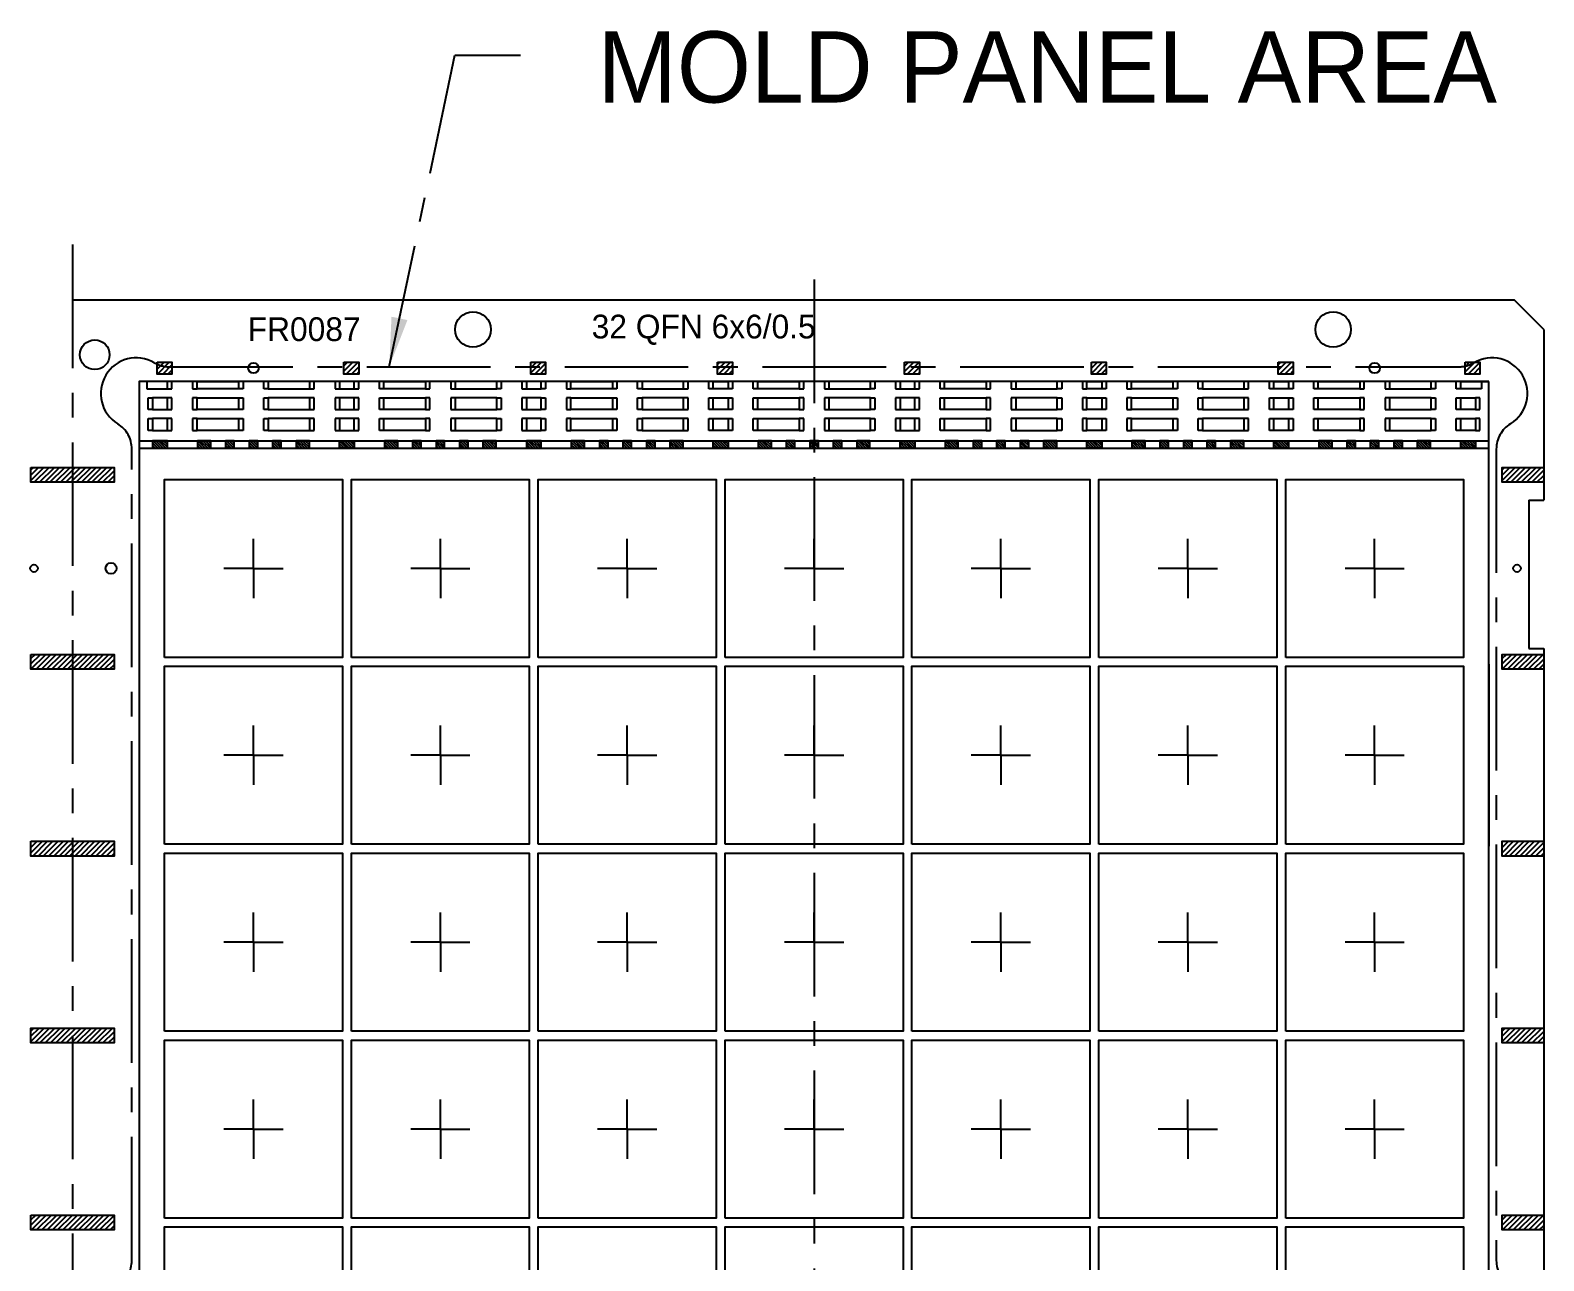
# Model space of a CAD drawing. Extents: x 300 to 380, y -89 to 40.
# Drawn here: x 303.7 to 380.2, y -21.9 to 40.4 of the extents above; entities that cross this region are included whole.
import ezdxf

# ---------------------------------------------------------------- set-up
doc = ezdxf.new("R2010")
doc.units = 0
doc.header["$LTSCALE"] = 5
doc.header["$MEASUREMENT"] = 0
doc.linetypes.add('CENTER', pattern=[2, 1.25, -0.25, 0.25, -0.25])
doc.layers.get('0').update_dxf_attribs({"linetype": 'CONTINUOUS'})
for name, color, linetype in [('CENTER', 1, 'CENTER'), ('Layer1', 4, 'CONTINUOUS'), ('SECTION', 6, 'CONTINUOUS')]:
    doc.layers.add(name, color=color, linetype=linetype)
doc.dimstyles.new('ISO-25', dxfattribs={"dimtxt": 2.5, "dimasz": 2.5, "dimexe": 1.25, "dimexo": 0.625, "dimtad": 1, "dimtxsty": 'STANDARD', "dimcen": 2.5, "dimadec": 0, "dimazin": 0, "dimtfac": 1, "dimtmove": 0, "dimatfit": 3, "dimfxl": 1, "dimarcsym": 0})
pattern_1 = [(135, (325.42159, 675.751135), (-0.066291261, -0.066291261), [])]

# ---------------------------------------------------------------- blocks, each defined once
blk = doc.blocks.new('*U0')
at = {"linetype": 'ByBlock'}
blk.add_lwpolyline([(-4.5, -4.5), (-4.5, 4.5), (4.5, 4.5), (4.5, -4.5)], close=True, dxfattribs=at)
blk = doc.blocks.new('*U1')
at = {"color": 0, "linetype": 'ByBlock', "lineweight": -2}
for p in [(0, 75.6), (9.45, 75.6), (18.9, 75.6), (28.35, 75.6), (37.8, 75.6), (47.25, 75.6), (56.7, 75.6), (0, 66.15), (9.45, 66.15), (18.9, 66.15), (28.35, 66.15), (37.8, 66.15), (47.25, 66.15), (56.7, 66.15), (0, 56.7), (9.45, 56.7), (18.9, 56.7), (28.35, 56.7), (37.8, 56.7), (47.25, 56.7), (56.7, 56.7), (0, 47.25), (9.45, 47.25), (18.9, 47.25), (28.35, 47.25), (37.8, 47.25), (47.25, 47.25), (56.7, 47.25), (0, 37.8), (9.45, 37.8), (18.9, 37.8), (28.35, 37.8), (37.8, 37.8), (47.25, 37.8), (56.7, 37.8), (0, 28.35), (9.45, 28.35), (18.9, 28.35), (28.35, 28.35), (37.8, 28.35), (47.25, 28.35), (56.7, 28.35), (0, 18.9), (9.45, 18.9), (18.9, 18.9), (28.35, 18.9), (37.8, 18.9), (47.25, 18.9), (56.7, 18.9), (0, 9.45), (9.45, 9.45), (18.9, 9.45), (28.35, 9.45), (37.8, 9.45), (47.25, 9.45), (56.7, 9.45), (0, 0), (9.45, 0), (18.9, 0), (28.35, 0), (37.8, 0), (47.25, 0), (56.7, 0)]:
    blk.add_blockref('*U0', p, dxfattribs=at)

msp = doc.modelspace()

# ---------------------------------------------------------------- hatches: boundary and pattern name
at = {"layer": 'Layer1'}
h = msp.add_hatch(dxfattribs=at)
h.set_pattern_fill('ANSI31', color=256, scale=1.5, angle=180, style=0)
h.set_pattern_definition([(225, (791.21517, 275.76564), (0.13258252, -0.13258252), [])])
h.paths.add_polyline_path([(310.854, 23.58), (310.104, 23.58), (310.104, 22.98), (310.854, 22.98)])
h.paths.add_polyline_path([(320.304, 23.58), (319.554, 23.58), (319.554, 22.98), (320.304, 22.98)])
h.paths.add_polyline_path([(329.754, 23.58), (329.004, 23.58), (329.004, 22.98), (329.754, 22.98)])
h.paths.add_polyline_path([(339.204, 23.58), (338.454, 23.58), (338.454, 22.98), (339.204, 22.98)])
h.paths.add_polyline_path([(348.654, 23.58), (347.904, 23.58), (347.904, 22.98), (348.654, 22.98)])
h.paths.add_polyline_path([(358.104, 23.58), (357.354, 23.58), (357.354, 22.98), (358.104, 22.98)])
h.paths.add_polyline_path([(367.554, 23.58), (366.804, 23.58), (366.804, 22.98), (367.554, 22.98)])
h.paths.add_polyline_path([(377.004, 23.58), (376.254, 23.58), (376.254, 22.98), (377.004, 22.98)])
h = msp.add_hatch(dxfattribs=at)
h.set_pattern_fill('ANSI31', color=256, scale=1.5, angle=180, style=0)
h.set_pattern_definition([(225, (716.21517, 275.76564), (0.13258252, -0.13258252), [])])
h.paths.add_polyline_path([(307.929, -67.545), (307.929, -66.795), (303.727, -66.795), (303.727, -67.545)])
h.paths.add_polyline_path([(307.929, -58.095), (307.929, -57.345), (303.727, -57.345), (303.727, -58.095)])
h.paths.add_polyline_path([(303.727, -47.895), (303.727, -48.645), (307.929, -48.645), (307.929, -47.895)])
h.paths.add_polyline_path([(307.929, -39.195), (307.929, -38.445), (303.727, -38.445), (303.727, -39.195)])
h.paths.add_polyline_path([(307.929, -29.745), (307.929, -28.995), (303.727, -28.995), (303.727, -29.745)])
h.paths.add_polyline_path([(307.929, -20.295), (307.929, -19.545), (303.727, -19.545), (303.727, -20.295)])
h.paths.add_polyline_path([(307.929, -10.845), (307.929, -10.095), (303.727, -10.095), (303.727, -10.845)])
h.paths.add_polyline_path([(307.929, -1.395), (307.929, -0.645), (303.727, -0.645), (303.727, -1.395)])
h.paths.add_polyline_path([(307.929, 8.055), (307.929, 8.805), (303.727, 8.805), (303.727, 8.055)])
h.paths.add_polyline_path([(303.727, 18.255), (303.727, 17.505), (307.929, 17.505), (307.929, 18.255)])
h = msp.add_hatch(dxfattribs=at)
h.set_pattern_fill('ANSI31', color=256, scale=1.5, angle=180, style=0)
h.set_pattern_definition([(225, (790.61517, 275.76564), (0.13258252, -0.13258252), [])])
h.paths.add_polyline_path([(380.229, 17.505), (380.229, 18.255), (378.127, 18.255), (378.127, 17.505)])
h.paths.add_polyline_path([(380.229, 8.055), (380.229, 8.805), (378.127, 8.805), (378.127, 8.055)])
h.paths.add_polyline_path([(380.229, -1.395), (380.229, -0.645), (378.127, -0.645), (378.127, -1.395)])
h.paths.add_polyline_path([(380.229, -10.845), (380.229, -10.095), (378.127, -10.095), (378.127, -10.845)])
h.paths.add_polyline_path([(380.229, -20.295), (380.229, -19.545), (378.127, -19.545), (378.127, -20.295)])
h.paths.add_polyline_path([(380.229, -29.745), (380.229, -28.995), (378.127, -28.995), (378.127, -29.745)])
h.paths.add_polyline_path([(380.229, -39.195), (380.229, -38.445), (378.127, -38.445), (378.127, -39.195)])
h.paths.add_polyline_path([(380.229, -48.645), (380.229, -47.895), (378.127, -47.895), (378.127, -48.645)])
h.paths.add_polyline_path([(380.229, -58.095), (380.229, -57.345), (378.127, -57.345), (378.127, -58.095)])
h.paths.add_polyline_path([(380.229, -67.545), (380.229, -66.795), (378.127, -66.795), (378.127, -67.545)])
at = {"layer": 'SECTION'}
h = msp.add_hatch(dxfattribs=at)
h.set_pattern_fill('ANSI31', color=256, scale=0.75, angle=90, style=0)
h.set_pattern_definition(pattern_1)
h.paths.add_polyline_path([(309.879, 19.605), (309.879, 19.23), (310.629, 19.23), (310.629, 19.605)])
h.paths.add_polyline_path([(312.153, 19.605), (312.153, 19.23), (312.822, 19.23), (312.822, 19.605)])
h.paths.add_polyline_path([(313.572, 19.605), (313.572, 19.23), (314.01, 19.23), (314.01, 19.605)])
h.paths.add_polyline_path([(314.76, 19.23), (315.198, 19.23), (315.198, 19.605), (314.76, 19.605)])
h.paths.add_polyline_path([(315.948, 19.605), (315.948, 19.23), (316.386, 19.23), (316.386, 19.605)])
h.paths.add_polyline_path([(317.805, 19.23), (317.805, 19.605), (317.136, 19.605), (317.136, 19.23)])
h.paths.add_polyline_path([(319.329, 19.605), (319.329, 19.23), (320.079, 19.23), (320.079, 19.605)])
h.paths.add_polyline_path([(321.603, 19.605), (321.603, 19.23), (322.272, 19.23), (322.272, 19.605)])
h.paths.add_polyline_path([(323.46, 19.23), (323.46, 19.605), (323.022, 19.605), (323.022, 19.23)])
h.paths.add_polyline_path([(324.648, 19.23), (324.648, 19.605), (324.21, 19.605), (324.21, 19.23)])
h.paths.add_polyline_path([(325.836, 19.23), (325.836, 19.605), (325.398, 19.605), (325.398, 19.23)])
h.paths.add_polyline_path([(327.255, 19.23), (327.255, 19.605), (326.586, 19.605), (326.586, 19.23)])
h.paths.add_polyline_path([(328.779, 19.605), (328.779, 19.23), (329.529, 19.23), (329.529, 19.605)])
h = msp.add_hatch(dxfattribs=at)
h.set_pattern_fill('ANSI31', color=256, scale=0.75, angle=90, style=0)
h.set_pattern_definition(pattern_1)
h.paths.add_polyline_path([(331.722, 19.23), (331.053, 19.23), (331.053, 19.605), (331.722, 19.605)])
h.paths.add_polyline_path([(332.91, 19.23), (332.472, 19.23), (332.472, 19.605), (332.91, 19.605)])
h.paths.add_polyline_path([(334.098, 19.23), (333.66, 19.23), (333.66, 19.605), (334.098, 19.605)])
h.paths.add_polyline_path([(335.286, 19.23), (334.848, 19.23), (334.848, 19.605), (335.286, 19.605)])
h.paths.add_polyline_path([(336.705, 19.23), (336.036, 19.23), (336.036, 19.605), (336.705, 19.605)])
h.paths.add_polyline_path([(341.172, 19.23), (340.503, 19.23), (340.503, 19.605), (341.172, 19.605)])
h.paths.add_polyline_path([(342.36, 19.23), (341.922, 19.23), (341.922, 19.605), (342.36, 19.605)])
h.paths.add_polyline_path([(343.329, 19.23), (343.11, 19.23), (343.11, 19.605), (343.329, 19.605)])
h.paths.add_polyline_path([(343.548, 19.23), (343.329, 19.23), (343.329, 19.605), (343.548, 19.605)])
h.paths.add_polyline_path([(344.736, 19.23), (344.298, 19.23), (344.298, 19.605), (344.736, 19.605)])
h.paths.add_polyline_path([(346.155, 19.23), (345.486, 19.23), (345.486, 19.605), (346.155, 19.605)])
h.paths.add_polyline_path([(350.622, 19.23), (349.953, 19.23), (349.953, 19.605), (350.622, 19.605)])
h.paths.add_polyline_path([(351.81, 19.23), (351.372, 19.23), (351.372, 19.605), (351.81, 19.605)])
h.paths.add_polyline_path([(352.998, 19.23), (352.56, 19.23), (352.56, 19.605), (352.998, 19.605)])
h.paths.add_polyline_path([(354.186, 19.23), (353.748, 19.23), (353.748, 19.605), (354.186, 19.605)])
h.paths.add_polyline_path([(355.605, 19.23), (354.936, 19.23), (354.936, 19.605), (355.605, 19.605)])
h = msp.add_hatch(dxfattribs=at)
h.set_pattern_fill('ANSI31', color=256, scale=0.75, angle=90, style=0)
h.set_pattern_definition(pattern_1)
h.paths.add_polyline_path([(338.229, 19.605), (338.229, 19.23), (338.979, 19.23), (338.979, 19.605)])
h.paths.add_polyline_path([(347.679, 19.605), (347.679, 19.23), (348.429, 19.23), (348.429, 19.605)])
h = msp.add_hatch(dxfattribs=at)
h.set_pattern_fill('ANSI31', color=256, scale=0.75, angle=90, style=0)
h.set_pattern_definition(pattern_1)
h.paths.add_polyline_path([(357.879, 19.23), (357.129, 19.23), (357.129, 19.605), (357.879, 19.605)])
h.paths.add_polyline_path([(360.072, 19.23), (359.403, 19.23), (359.403, 19.605), (360.072, 19.605)])
h.paths.add_polyline_path([(361.26, 19.23), (360.822, 19.23), (360.822, 19.605), (361.26, 19.605)])
h.paths.add_polyline_path([(362.448, 19.23), (362.01, 19.23), (362.01, 19.605), (362.448, 19.605)])
h.paths.add_polyline_path([(363.636, 19.23), (363.198, 19.23), (363.198, 19.605), (363.636, 19.605)])
h.paths.add_polyline_path([(365.055, 19.23), (364.386, 19.23), (364.386, 19.605), (365.055, 19.605)])
h.paths.add_polyline_path([(367.329, 19.23), (366.579, 19.23), (366.579, 19.605), (367.329, 19.605)])
h.paths.add_polyline_path([(369.522, 19.23), (368.853, 19.23), (368.853, 19.605), (369.522, 19.605)])
h.paths.add_polyline_path([(370.71, 19.23), (370.272, 19.23), (370.272, 19.605), (370.71, 19.605)])
h.paths.add_polyline_path([(371.898, 19.23), (371.46, 19.23), (371.46, 19.605), (371.898, 19.605)])
h.paths.add_polyline_path([(373.086, 19.23), (372.648, 19.23), (372.648, 19.605), (373.086, 19.605)])
h.paths.add_polyline_path([(374.505, 19.23), (373.836, 19.23), (373.836, 19.605), (374.505, 19.605)])
h = msp.add_hatch(dxfattribs=at)
h.set_pattern_fill('ANSI31', color=256, scale=0.75, angle=90, style=0)
h.set_pattern_definition(pattern_1)
h.paths.add_polyline_path([(376.029, 19.605), (376.029, 19.23), (376.779, 19.23), (376.779, 19.605)])

# ---------------------------------------------------------------- linework, layer by layer
for p, q in [((305.829, 26.73), (378.731, 26.73)), ((380.229, 25.232), (378.731, 26.73)), ((380.229, 25.232), (380.229, 16.605)), ((377.079, 22.605), (377.454, 22.605)), ((309.204, 19.605), (377.454, 19.605)), ((309.204, 19.23), (377.454, 19.23)), ((379.479, 16.605), (380.229, 16.605)), ((379.479, 16.605), (379.479, 9.105)), ((379.479, 9.105), (380.229, 9.105)), ((380.229, 9.105), (380.229, -58.395)), ((377.454, 8.31), (377.454, -0.9))]:
    msp.add_line(p, q)
for points in [[(377.454, 22.605), (309.204, 22.605), (309.204, -71.895), (377.454, -71.895)], [(309.579, 22.23), (310.629, 22.23), (310.629, 22.605), (309.579, 22.605)], [(314.229, 22.23), (312.129, 22.23), (312.129, 22.605), (314.229, 22.605)], [(315.729, 22.605), (315.729, 22.23), (317.829, 22.23), (317.829, 22.605)], [(320.079, 22.23), (320.079, 22.605), (319.329, 22.605), (319.329, 22.23)], [(323.679, 22.605), (323.679, 22.23), (321.579, 22.23), (321.579, 22.605)], [(325.179, 22.23), (327.279, 22.23), (327.279, 22.605), (325.179, 22.605)], [(329.529, 22.23), (329.529, 22.605), (328.779, 22.605), (328.779, 22.23)], [(333.129, 22.23), (331.029, 22.23), (331.029, 22.605), (333.129, 22.605)], [(334.629, 22.605), (334.629, 22.23), (336.729, 22.23), (336.729, 22.605)], [(338.229, 22.23), (338.229, 22.605), (338.979, 22.605), (338.979, 22.23)], [(342.579, 22.605), (342.579, 22.23), (340.479, 22.23), (340.479, 22.605)], [(344.079, 22.23), (346.179, 22.23), (346.179, 22.605), (344.079, 22.605)], [(348.429, 22.23), (348.429, 22.605), (347.679, 22.605), (347.679, 22.23)], [(352.029, 22.605), (352.029, 22.23), (349.929, 22.23), (349.929, 22.605)], [(353.529, 22.23), (355.629, 22.23), (355.629, 22.605), (353.529, 22.605)], [(357.129, 22.23), (357.129, 22.605), (357.879, 22.605), (357.879, 22.23)], [(361.479, 22.23), (359.379, 22.23), (359.379, 22.605), (361.479, 22.605)], [(362.979, 22.605), (362.979, 22.23), (365.079, 22.23), (365.079, 22.605)], [(366.579, 22.23), (366.579, 22.605), (367.329, 22.605), (367.329, 22.23)], [(370.929, 22.605), (370.929, 22.23), (368.829, 22.23), (368.829, 22.605)], [(372.429, 22.23), (374.529, 22.23), (374.529, 22.605), (372.429, 22.605)], [(377.079, 22.23), (376.029, 22.23), (376.029, 22.605), (377.079, 22.605)], [(310.629, 21.18), (310.629, 21.78), (309.879, 21.78), (309.879, 21.18)], [(314.229, 21.18), (312.129, 21.18), (312.129, 21.78), (314.229, 21.78)], [(315.729, 21.78), (315.729, 21.18), (317.829, 21.18), (317.829, 21.78)], [(320.079, 21.18), (320.079, 21.78), (319.329, 21.78), (319.329, 21.18)], [(323.679, 21.78), (323.679, 21.18), (321.579, 21.18), (321.579, 21.78)], [(325.179, 21.18), (327.279, 21.18), (327.279, 21.78), (325.179, 21.78)], [(329.529, 21.18), (329.529, 21.78), (328.779, 21.78), (328.779, 21.18)], [(333.129, 21.18), (331.029, 21.18), (331.029, 21.78), (333.129, 21.78)], [(334.629, 21.78), (334.629, 21.18), (336.729, 21.18), (336.729, 21.78)], [(338.229, 21.18), (338.229, 21.78), (338.979, 21.78), (338.979, 21.18)], [(342.579, 21.78), (342.579, 21.18), (340.479, 21.18), (340.479, 21.78)], [(344.079, 21.18), (346.179, 21.18), (346.179, 21.78), (344.079, 21.78)], [(348.429, 21.18), (348.429, 21.78), (347.679, 21.78), (347.679, 21.18)], [(352.029, 21.78), (352.029, 21.18), (349.929, 21.18), (349.929, 21.78)], [(353.529, 21.18), (355.629, 21.18), (355.629, 21.78), (353.529, 21.78)], [(357.129, 21.18), (357.129, 21.78), (357.879, 21.78), (357.879, 21.18)], [(361.479, 21.18), (359.379, 21.18), (359.379, 21.78), (361.479, 21.78)], [(362.979, 21.78), (362.979, 21.18), (365.079, 21.18), (365.079, 21.78)], [(366.579, 21.18), (366.579, 21.78), (367.329, 21.78), (367.329, 21.18)], [(370.929, 21.78), (370.929, 21.18), (368.829, 21.18), (368.829, 21.78)], [(372.429, 21.18), (374.529, 21.18), (374.529, 21.78), (372.429, 21.78)], [(376.029, 21.18), (376.029, 21.78), (376.779, 21.78), (376.779, 21.18)], [(310.629, 20.13), (310.629, 20.73), (309.879, 20.73), (309.879, 20.13)], [(314.229, 20.13), (312.129, 20.13), (312.129, 20.73), (314.229, 20.73)], [(315.729, 20.73), (315.729, 20.13), (317.829, 20.13), (317.829, 20.73)], [(320.079, 20.13), (320.079, 20.73), (319.329, 20.73), (319.329, 20.13)], [(323.679, 20.73), (323.679, 20.13), (321.579, 20.13), (321.579, 20.73)], [(325.179, 20.13), (327.279, 20.13), (327.279, 20.73), (325.179, 20.73)], [(329.529, 20.13), (329.529, 20.73), (328.779, 20.73), (328.779, 20.13)], [(333.129, 20.13), (331.029, 20.13), (331.029, 20.73), (333.129, 20.73)], [(334.629, 20.73), (334.629, 20.13), (336.729, 20.13), (336.729, 20.73)], [(338.229, 20.13), (338.229, 20.73), (338.979, 20.73), (338.979, 20.13)], [(342.579, 20.73), (342.579, 20.13), (340.479, 20.13), (340.479, 20.73)], [(344.079, 20.13), (346.179, 20.13), (346.179, 20.73), (344.079, 20.73)], [(348.429, 20.13), (348.429, 20.73), (347.679, 20.73), (347.679, 20.13)], [(352.029, 20.73), (352.029, 20.13), (349.929, 20.13), (349.929, 20.73)], [(353.529, 20.13), (355.629, 20.13), (355.629, 20.73), (353.529, 20.73)], [(357.129, 20.13), (357.129, 20.73), (357.879, 20.73), (357.879, 20.13)], [(361.479, 20.13), (359.379, 20.13), (359.379, 20.73), (361.479, 20.73)], [(362.979, 20.73), (362.979, 20.13), (365.079, 20.13), (365.079, 20.73)], [(366.579, 20.13), (366.579, 20.73), (367.329, 20.73), (367.329, 20.13)], [(370.929, 20.73), (370.929, 20.13), (368.829, 20.13), (368.829, 20.73)], [(372.429, 20.13), (374.529, 20.13), (374.529, 20.73), (372.429, 20.73)], [(376.029, 20.13), (376.029, 20.73), (376.779, 20.73), (376.779, 20.13)]]:
    msp.add_lwpolyline(points, close=True)
for centre, radius in [((326.079, 25.23), 0.9), ((369.579, 25.23), 0.9), ((306.954, 23.955), 0.75), ((314.979, 23.28), 0.263), ((371.679, 23.28), 0.263), ((303.879, 13.155), 0.188), ((307.779, 13.155), 0.277), ((378.879, 13.155), 0.188)]:
    msp.add_circle(centre, radius)
at = {"layer": 'CENTER'}
for p, q in [((305.829, 29.524), (305.829, -81.871)), ((343.329, 27.76), (343.329, -83.008)), ((314.979, 13.155), (314.979, 14.655)), ((324.429, 13.155), (324.429, 14.655)), ((333.879, 13.155), (333.879, 14.655)), ((343.329, 13.155), (343.329, 14.655)), ((352.779, 13.155), (352.779, 14.655)), ((362.229, 13.155), (362.229, 14.655)), ((371.679, 13.155), (371.679, 14.655)), ((314.979, 13.155), (313.479, 13.155)), ((314.979, 13.155), (314.979, 11.655)), ((314.979, 13.155), (316.479, 13.155)), ((324.429, 13.155), (322.929, 13.155)), ((324.429, 13.155), (324.429, 11.655)), ((324.429, 13.155), (325.929, 13.155)), ((333.879, 13.155), (332.379, 13.155)), ((333.879, 13.155), (333.879, 11.655)), ((333.879, 13.155), (335.379, 13.155)), ((343.329, 13.155), (341.829, 13.155)), ((343.329, 13.155), (344.829, 13.155)), ((343.329, 13.155), (343.329, 11.655)), ((352.779, 13.155), (351.279, 13.155)), ((352.779, 13.155), (352.779, 11.655)), ((352.779, 13.155), (354.279, 13.155)), ((362.229, 13.155), (360.729, 13.155)), ((362.229, 13.155), (363.729, 13.155)), ((362.229, 13.155), (362.229, 11.655)), ((371.679, 13.155), (370.179, 13.155)), ((371.679, 13.155), (371.679, 11.655)), ((371.679, 13.155), (373.179, 13.155)), ((314.979, 3.705), (314.979, 5.205)), ((324.429, 3.705), (324.429, 5.205)), ((333.879, 3.705), (333.879, 5.205)), ((343.329, 3.705), (343.329, 5.205)), ((352.779, 3.705), (352.779, 5.205)), ((362.229, 3.705), (362.229, 5.205)), ((371.679, 3.705), (371.679, 5.205)), ((314.979, 3.705), (313.479, 3.705)), ((314.979, 3.705), (316.479, 3.705)), ((314.979, 3.705), (314.979, 2.205)), ((324.429, 3.705), (322.929, 3.705)), ((324.429, 3.705), (324.429, 2.205)), ((324.429, 3.705), (325.929, 3.705)), ((333.879, 3.705), (332.379, 3.705)), ((333.879, 3.705), (335.379, 3.705)), ((333.879, 3.705), (333.879, 2.205)), ((343.329, 3.705), (341.829, 3.705)), ((343.329, 3.705), (343.329, 2.205)), ((343.329, 3.705), (344.829, 3.705)), ((352.779, 3.705), (351.279, 3.705)), ((352.779, 3.705), (354.279, 3.705)), ((352.779, 3.705), (352.779, 2.205)), ((362.229, 3.705), (360.729, 3.705)), ((362.229, 3.705), (362.229, 2.205)), ((362.229, 3.705), (363.729, 3.705)), ((371.679, 3.705), (370.179, 3.705)), ((371.679, 3.705), (371.679, 2.205)), ((371.679, 3.705), (373.179, 3.705)), ((314.979, -5.745), (314.979, -4.245)), ((324.429, -5.745), (324.429, -4.245)), ((333.879, -5.745), (333.879, -4.245)), ((343.329, -5.745), (343.329, -4.245)), ((352.779, -5.745), (352.779, -4.245)), ((362.229, -5.745), (362.229, -4.245)), ((371.679, -5.745), (371.679, -4.245)), ((314.979, -5.745), (313.479, -5.745)), ((314.979, -5.745), (316.479, -5.745)), ((314.979, -5.745), (314.979, -7.245)), ((324.429, -5.745), (322.929, -5.745)), ((324.429, -5.745), (325.929, -5.745)), ((324.429, -5.745), (324.429, -7.245)), ((333.879, -5.745), (332.379, -5.745)), ((333.879, -5.745), (335.379, -5.745)), ((333.879, -5.745), (333.879, -7.245)), ((343.329, -5.745), (341.829, -5.745)), ((343.329, -5.745), (344.829, -5.745)), ((343.329, -5.745), (343.329, -7.245)), ((352.779, -5.745), (351.279, -5.745)), ((352.779, -5.745), (354.279, -5.745)), ((352.779, -5.745), (352.779, -7.245)), ((362.229, -5.745), (360.729, -5.745)), ((362.229, -5.745), (363.729, -5.745)), ((362.229, -5.745), (362.229, -7.245)), ((371.679, -5.745), (370.179, -5.745)), ((371.679, -5.745), (373.179, -5.745)), ((371.679, -5.745), (371.679, -7.245)), ((314.979, -15.195), (314.979, -13.695)), ((324.429, -15.195), (324.429, -13.695)), ((333.879, -15.195), (333.879, -13.695)), ((343.329, -15.195), (343.329, -13.695)), ((352.779, -15.195), (352.779, -13.695)), ((362.229, -15.195), (362.229, -13.695)), ((371.679, -15.195), (371.679, -13.695)), ((314.979, -15.195), (313.479, -15.195)), ((314.979, -15.195), (314.979, -16.695)), ((314.979, -15.195), (316.479, -15.195)), ((324.429, -15.195), (322.929, -15.195)), ((324.429, -15.195), (324.429, -16.695)), ((324.429, -15.195), (325.929, -15.195)), ((333.879, -15.195), (332.379, -15.195)), ((333.879, -15.195), (333.879, -16.695)), ((333.879, -15.195), (335.379, -15.195)), ((343.329, -15.195), (341.829, -15.195)), ((343.329, -15.195), (343.329, -16.695)), ((343.329, -15.195), (344.829, -15.195)), ((352.779, -15.195), (351.279, -15.195)), ((352.779, -15.195), (352.779, -16.695)), ((352.779, -15.195), (354.279, -15.195)), ((362.229, -15.195), (360.729, -15.195)), ((362.229, -15.195), (362.229, -16.695)), ((362.229, -15.195), (363.729, -15.195)), ((371.679, -15.195), (370.179, -15.195)), ((371.679, -15.195), (371.679, -16.695)), ((371.679, -15.195), (373.179, -15.195))]:
    msp.add_line(p, q, dxfattribs=at)
at = {"layer": 'CENTER', "color": 1, "linetype": 'CENTER'}
msp.add_lwpolyline([(308.113, -23.119, 0.260875), (308.829, -21.84), (308.829, 19.184, 0.260875), (308.113, 20.462, -0.989214), (309.961, 23.551, 0.132863), (310.718, 23.347), (375.94, 23.347, 0.132863), (376.697, 23.551, -0.989214), (378.545, 20.462, 0.260875), (377.829, 19.184), (377.829, -21.84, 0.260875), (378.545, -23.119, -0.559851), (378.545, -26.188, 0.260875), (377.829, -27.466), (377.829, -68.49, 0.260875), (378.545, -69.769, -0.989214), (376.697, -72.858, 0.132863), (375.94, -72.653), (310.718, -72.653, 0.132863), (309.961, -72.858, -0.989214), (308.113, -69.769, 0.260875), (308.829, -68.49), (308.829, -27.466, 0.260875), (308.113, -26.188, -0.559851)], format="xyb", close=True, dxfattribs=at)
at = {"layer": 'Layer1'}
for p, q in [((310.629, 22.23), (310.854, 22.23)), ((310.854, 22.23), (310.854, 22.605)), ((311.904, 22.605), (311.904, 22.23)), ((311.904, 22.23), (312.129, 22.23)), ((314.454, 22.23), (314.229, 22.23)), ((314.454, 22.605), (314.454, 22.23)), ((315.504, 22.23), (315.504, 22.605)), ((315.729, 22.23), (315.504, 22.23)), ((317.829, 22.23), (318.054, 22.23)), ((318.054, 22.23), (318.054, 22.605)), ((319.104, 22.605), (319.104, 22.23)), ((319.104, 22.23), (319.329, 22.23)), ((320.079, 22.23), (320.304, 22.23)), ((320.304, 22.23), (320.304, 22.605)), ((321.354, 22.23), (321.354, 22.605)), ((321.579, 22.23), (321.354, 22.23)), ((323.679, 22.23), (323.904, 22.23)), ((323.904, 22.23), (323.904, 22.605)), ((324.954, 22.605), (324.954, 22.23)), ((324.954, 22.23), (325.179, 22.23)), ((327.504, 22.23), (327.279, 22.23)), ((327.504, 22.605), (327.504, 22.23)), ((328.554, 22.605), (328.554, 22.23)), ((328.554, 22.23), (328.779, 22.23)), ((329.754, 22.23), (329.529, 22.23)), ((329.754, 22.605), (329.754, 22.23)), ((330.804, 22.605), (330.804, 22.23)), ((330.804, 22.23), (331.029, 22.23)), ((333.354, 22.23), (333.129, 22.23)), ((333.354, 22.605), (333.354, 22.23)), ((334.404, 22.23), (334.404, 22.605)), ((334.629, 22.23), (334.404, 22.23)), ((336.729, 22.23), (336.954, 22.23)), ((336.954, 22.23), (336.954, 22.605)), ((338.004, 22.23), (338.004, 22.605)), ((338.229, 22.23), (338.004, 22.23)), ((339.204, 22.23), (338.979, 22.23)), ((339.204, 22.605), (339.204, 22.23)), ((340.254, 22.23), (340.254, 22.605)), ((340.479, 22.23), (340.254, 22.23)), ((342.579, 22.23), (342.804, 22.23)), ((342.804, 22.23), (342.804, 22.605)), ((343.854, 22.605), (343.854, 22.23)), ((343.854, 22.23), (344.079, 22.23)), ((346.404, 22.23), (346.179, 22.23)), ((346.404, 22.605), (346.404, 22.23)), ((347.454, 22.605), (347.454, 22.23)), ((347.454, 22.23), (347.679, 22.23)), ((348.429, 22.23), (348.654, 22.23)), ((348.654, 22.23), (348.654, 22.605)), ((349.704, 22.23), (349.704, 22.605)), ((349.929, 22.23), (349.704, 22.23)), ((352.029, 22.23), (352.254, 22.23)), ((352.254, 22.23), (352.254, 22.605)), ((353.304, 22.605), (353.304, 22.23)), ((353.304, 22.23), (353.529, 22.23)), ((355.854, 22.23), (355.629, 22.23)), ((355.854, 22.605), (355.854, 22.23)), ((356.904, 22.605), (356.904, 22.23)), ((356.904, 22.23), (357.129, 22.23)), ((358.104, 22.23), (357.879, 22.23)), ((358.104, 22.605), (358.104, 22.23)), ((359.154, 22.605), (359.154, 22.23)), ((359.154, 22.23), (359.379, 22.23)), ((361.704, 22.23), (361.479, 22.23)), ((361.704, 22.605), (361.704, 22.23)), ((362.754, 22.23), (362.754, 22.605)), ((362.979, 22.23), (362.754, 22.23)), ((365.079, 22.23), (365.304, 22.23)), ((365.304, 22.23), (365.304, 22.605)), ((366.354, 22.23), (366.354, 22.605)), ((366.579, 22.23), (366.354, 22.23)), ((367.554, 22.23), (367.329, 22.23)), ((367.554, 22.605), (367.554, 22.23)), ((368.604, 22.23), (368.604, 22.605)), ((368.829, 22.23), (368.604, 22.23)), ((370.929, 22.23), (371.154, 22.23)), ((371.154, 22.23), (371.154, 22.605)), ((372.204, 22.605), (372.204, 22.23)), ((372.204, 22.23), (372.429, 22.23)), ((374.754, 22.23), (374.529, 22.23)), ((374.754, 22.605), (374.754, 22.23)), ((375.804, 22.23), (375.804, 22.605)), ((376.029, 22.23), (375.804, 22.23)), ((309.654, 21.18), (309.654, 21.78)), ((309.654, 21.78), (309.879, 21.78)), ((310.854, 21.78), (310.629, 21.78)), ((310.854, 21.18), (310.854, 21.78)), ((312.129, 21.78), (311.904, 21.78)), ((311.904, 21.78), (311.904, 21.18)), ((314.229, 21.78), (314.454, 21.78)), ((314.454, 21.78), (314.454, 21.18)), ((315.504, 21.18), (315.504, 21.78)), ((315.504, 21.78), (315.729, 21.78)), ((318.054, 21.78), (317.829, 21.78)), ((318.054, 21.18), (318.054, 21.78)), ((319.329, 21.78), (319.104, 21.78)), ((319.104, 21.78), (319.104, 21.18)), ((320.304, 21.78), (320.079, 21.78)), ((320.304, 21.18), (320.304, 21.78)), ((321.354, 21.18), (321.354, 21.78)), ((321.354, 21.78), (321.579, 21.78)), ((323.904, 21.78), (323.679, 21.78)), ((323.904, 21.18), (323.904, 21.78)), ((325.179, 21.78), (324.954, 21.78)), ((324.954, 21.78), (324.954, 21.18)), ((327.279, 21.78), (327.504, 21.78)), ((327.504, 21.78), (327.504, 21.18)), ((328.779, 21.78), (328.554, 21.78)), ((328.554, 21.78), (328.554, 21.18)), ((329.529, 21.78), (329.754, 21.78)), ((329.754, 21.78), (329.754, 21.18)), ((331.029, 21.78), (330.804, 21.78)), ((330.804, 21.78), (330.804, 21.18)), ((333.129, 21.78), (333.354, 21.78)), ((333.354, 21.78), (333.354, 21.18)), ((334.404, 21.18), (334.404, 21.78)), ((334.404, 21.78), (334.629, 21.78)), ((336.954, 21.78), (336.729, 21.78)), ((336.954, 21.18), (336.954, 21.78)), ((338.004, 21.18), (338.004, 21.78)), ((338.004, 21.78), (338.229, 21.78)), ((338.979, 21.78), (339.204, 21.78)), ((339.204, 21.78), (339.204, 21.18)), ((340.254, 21.18), (340.254, 21.78)), ((340.254, 21.78), (340.479, 21.78)), ((342.804, 21.78), (342.579, 21.78)), ((342.804, 21.18), (342.804, 21.78)), ((344.079, 21.78), (343.854, 21.78)), ((343.854, 21.78), (343.854, 21.18)), ((346.179, 21.78), (346.404, 21.78)), ((346.404, 21.78), (346.404, 21.18)), ((347.679, 21.78), (347.454, 21.78)), ((347.454, 21.78), (347.454, 21.18)), ((348.654, 21.78), (348.429, 21.78)), ((348.654, 21.18), (348.654, 21.78)), ((349.704, 21.18), (349.704, 21.78)), ((349.704, 21.78), (349.929, 21.78)), ((352.254, 21.78), (352.029, 21.78)), ((352.254, 21.18), (352.254, 21.78)), ((353.529, 21.78), (353.304, 21.78)), ((353.304, 21.78), (353.304, 21.18)), ((355.629, 21.78), (355.854, 21.78)), ((355.854, 21.78), (355.854, 21.18)), ((357.129, 21.78), (356.904, 21.78)), ((356.904, 21.78), (356.904, 21.18)), ((357.879, 21.78), (358.104, 21.78)), ((358.104, 21.78), (358.104, 21.18)), ((359.379, 21.78), (359.154, 21.78)), ((359.154, 21.78), (359.154, 21.18)), ((361.479, 21.78), (361.704, 21.78)), ((361.704, 21.78), (361.704, 21.18)), ((362.754, 21.18), (362.754, 21.78)), ((362.754, 21.78), (362.979, 21.78)), ((365.304, 21.78), (365.079, 21.78)), ((365.304, 21.18), (365.304, 21.78)), ((366.354, 21.18), (366.354, 21.78)), ((366.354, 21.78), (366.579, 21.78)), ((367.329, 21.78), (367.554, 21.78)), ((367.554, 21.78), (367.554, 21.18)), ((368.604, 21.18), (368.604, 21.78)), ((368.604, 21.78), (368.829, 21.78)), ((371.154, 21.78), (370.929, 21.78)), ((371.154, 21.18), (371.154, 21.78)), ((372.429, 21.78), (372.204, 21.78)), ((372.204, 21.78), (372.204, 21.18)), ((374.529, 21.78), (374.754, 21.78)), ((374.754, 21.78), (374.754, 21.18)), ((375.804, 21.18), (375.804, 21.78)), ((375.804, 21.78), (376.029, 21.78)), ((377.004, 21.78), (376.779, 21.78)), ((377.004, 21.18), (377.004, 21.78)), ((309.879, 21.18), (309.654, 21.18)), ((309.654, 20.13), (309.654, 20.73)), ((309.654, 20.73), (309.879, 20.73)), ((310.629, 21.18), (310.854, 21.18)), ((310.854, 20.73), (310.629, 20.73)), ((310.854, 20.13), (310.854, 20.73)), ((311.904, 21.18), (312.129, 21.18)), ((312.129, 20.73), (311.904, 20.73)), ((311.904, 20.73), (311.904, 20.13)), ((314.454, 21.18), (314.229, 21.18)), ((314.229, 20.73), (314.454, 20.73)), ((314.454, 20.73), (314.454, 20.13)), ((315.729, 21.18), (315.504, 21.18)), ((315.504, 20.13), (315.504, 20.73)), ((315.504, 20.73), (315.729, 20.73)), ((317.829, 21.18), (318.054, 21.18)), ((318.054, 20.73), (317.829, 20.73)), ((318.054, 20.13), (318.054, 20.73)), ((319.104, 21.18), (319.329, 21.18)), ((319.329, 20.73), (319.104, 20.73)), ((319.104, 20.73), (319.104, 20.13)), ((320.079, 21.18), (320.304, 21.18)), ((320.304, 20.73), (320.079, 20.73)), ((320.304, 20.13), (320.304, 20.73)), ((321.579, 21.18), (321.354, 21.18)), ((321.354, 20.13), (321.354, 20.73)), ((321.354, 20.73), (321.579, 20.73)), ((323.679, 21.18), (323.904, 21.18)), ((323.904, 20.73), (323.679, 20.73)), ((323.904, 20.13), (323.904, 20.73)), ((324.954, 21.18), (325.179, 21.18)), ((325.179, 20.73), (324.954, 20.73)), ((324.954, 20.73), (324.954, 20.13)), ((327.504, 21.18), (327.279, 21.18)), ((327.279, 20.73), (327.504, 20.73)), ((327.504, 20.73), (327.504, 20.13)), ((328.554, 21.18), (328.779, 21.18)), ((328.779, 20.73), (328.554, 20.73)), ((328.554, 20.73), (328.554, 20.13)), ((329.754, 21.18), (329.529, 21.18)), ((329.529, 20.73), (329.754, 20.73)), ((329.754, 20.73), (329.754, 20.13)), ((330.804, 21.18), (331.029, 21.18)), ((331.029, 20.73), (330.804, 20.73)), ((330.804, 20.73), (330.804, 20.13)), ((333.354, 21.18), (333.129, 21.18)), ((333.129, 20.73), (333.354, 20.73)), ((333.354, 20.73), (333.354, 20.13)), ((334.629, 21.18), (334.404, 21.18)), ((334.404, 20.13), (334.404, 20.73)), ((334.404, 20.73), (334.629, 20.73)), ((336.729, 21.18), (336.954, 21.18)), ((336.954, 20.73), (336.729, 20.73)), ((336.954, 20.13), (336.954, 20.73)), ((338.229, 21.18), (338.004, 21.18)), ((338.004, 20.13), (338.004, 20.73)), ((338.004, 20.73), (338.229, 20.73)), ((339.204, 21.18), (338.979, 21.18)), ((338.979, 20.73), (339.204, 20.73)), ((339.204, 20.73), (339.204, 20.13)), ((340.479, 21.18), (340.254, 21.18)), ((340.254, 20.13), (340.254, 20.73)), ((340.254, 20.73), (340.479, 20.73)), ((342.579, 21.18), (342.804, 21.18)), ((342.804, 20.73), (342.579, 20.73)), ((342.804, 20.13), (342.804, 20.73)), ((343.854, 21.18), (344.079, 21.18)), ((344.079, 20.73), (343.854, 20.73)), ((343.854, 20.73), (343.854, 20.13)), ((346.404, 21.18), (346.179, 21.18)), ((346.179, 20.73), (346.404, 20.73)), ((346.404, 20.73), (346.404, 20.13)), ((347.454, 21.18), (347.679, 21.18)), ((347.679, 20.73), (347.454, 20.73)), ((347.454, 20.73), (347.454, 20.13)), ((348.429, 21.18), (348.654, 21.18)), ((348.654, 20.73), (348.429, 20.73)), ((348.654, 20.13), (348.654, 20.73)), ((349.929, 21.18), (349.704, 21.18)), ((349.704, 20.13), (349.704, 20.73)), ((349.704, 20.73), (349.929, 20.73)), ((352.029, 21.18), (352.254, 21.18)), ((352.254, 20.73), (352.029, 20.73)), ((352.254, 20.13), (352.254, 20.73)), ((353.304, 21.18), (353.529, 21.18)), ((353.529, 20.73), (353.304, 20.73)), ((353.304, 20.73), (353.304, 20.13)), ((355.854, 21.18), (355.629, 21.18)), ((355.629, 20.73), (355.854, 20.73)), ((355.854, 20.73), (355.854, 20.13)), ((356.904, 21.18), (357.129, 21.18)), ((357.129, 20.73), (356.904, 20.73)), ((356.904, 20.73), (356.904, 20.13)), ((358.104, 21.18), (357.879, 21.18)), ((357.879, 20.73), (358.104, 20.73)), ((358.104, 20.73), (358.104, 20.13)), ((359.154, 21.18), (359.379, 21.18)), ((359.379, 20.73), (359.154, 20.73)), ((359.154, 20.73), (359.154, 20.13)), ((361.704, 21.18), (361.479, 21.18)), ((361.479, 20.73), (361.704, 20.73)), ((361.704, 20.73), (361.704, 20.13)), ((362.979, 21.18), (362.754, 21.18)), ((362.754, 20.13), (362.754, 20.73)), ((362.754, 20.73), (362.979, 20.73)), ((365.079, 21.18), (365.304, 21.18)), ((365.304, 20.73), (365.079, 20.73)), ((365.304, 20.13), (365.304, 20.73)), ((366.579, 21.18), (366.354, 21.18)), ((366.354, 20.13), (366.354, 20.73)), ((366.354, 20.73), (366.579, 20.73)), ((367.554, 21.18), (367.329, 21.18)), ((367.329, 20.73), (367.554, 20.73)), ((367.554, 20.73), (367.554, 20.13)), ((368.829, 21.18), (368.604, 21.18)), ((368.604, 20.13), (368.604, 20.73)), ((368.604, 20.73), (368.829, 20.73)), ((370.929, 21.18), (371.154, 21.18)), ((371.154, 20.73), (370.929, 20.73)), ((371.154, 20.13), (371.154, 20.73)), ((372.204, 21.18), (372.429, 21.18)), ((372.429, 20.73), (372.204, 20.73)), ((372.204, 20.73), (372.204, 20.13)), ((374.754, 21.18), (374.529, 21.18)), ((374.529, 20.73), (374.754, 20.73)), ((374.754, 20.73), (374.754, 20.13)), ((376.029, 21.18), (375.804, 21.18)), ((375.804, 20.13), (375.804, 20.73)), ((375.804, 20.73), (376.029, 20.73)), ((376.779, 21.18), (377.004, 21.18)), ((377.004, 20.73), (376.779, 20.73)), ((377.004, 20.13), (377.004, 20.73)), ((309.879, 20.13), (309.654, 20.13)), ((310.629, 20.13), (310.854, 20.13)), ((311.904, 20.13), (312.129, 20.13)), ((314.454, 20.13), (314.229, 20.13)), ((315.729, 20.13), (315.504, 20.13)), ((317.829, 20.13), (318.054, 20.13)), ((319.104, 20.13), (319.329, 20.13)), ((320.079, 20.13), (320.304, 20.13)), ((321.579, 20.13), (321.354, 20.13)), ((323.679, 20.13), (323.904, 20.13)), ((324.954, 20.13), (325.179, 20.13)), ((327.504, 20.13), (327.279, 20.13)), ((328.554, 20.13), (328.779, 20.13)), ((329.754, 20.13), (329.529, 20.13)), ((330.804, 20.13), (331.029, 20.13)), ((333.354, 20.13), (333.129, 20.13)), ((334.629, 20.13), (334.404, 20.13)), ((336.729, 20.13), (336.954, 20.13)), ((338.229, 20.13), (338.004, 20.13)), ((339.204, 20.13), (338.979, 20.13)), ((340.479, 20.13), (340.254, 20.13)), ((342.579, 20.13), (342.804, 20.13)), ((343.854, 20.13), (344.079, 20.13)), ((346.404, 20.13), (346.179, 20.13)), ((347.454, 20.13), (347.679, 20.13)), ((348.429, 20.13), (348.654, 20.13)), ((349.929, 20.13), (349.704, 20.13)), ((352.029, 20.13), (352.254, 20.13)), ((353.304, 20.13), (353.529, 20.13)), ((355.854, 20.13), (355.629, 20.13)), ((356.904, 20.13), (357.129, 20.13)), ((358.104, 20.13), (357.879, 20.13)), ((359.154, 20.13), (359.379, 20.13)), ((361.704, 20.13), (361.479, 20.13)), ((362.979, 20.13), (362.754, 20.13)), ((365.079, 20.13), (365.304, 20.13)), ((366.579, 20.13), (366.354, 20.13)), ((367.554, 20.13), (367.329, 20.13)), ((368.829, 20.13), (368.604, 20.13)), ((370.929, 20.13), (371.154, 20.13)), ((372.204, 20.13), (372.429, 20.13)), ((374.754, 20.13), (374.529, 20.13)), ((376.029, 20.13), (375.804, 20.13)), ((376.779, 20.13), (377.004, 20.13))]:
    msp.add_line(p, q, dxfattribs=at)
for points in [[(310.104, 23.58), (310.854, 23.58), (310.854, 22.98), (310.104, 22.98)], [(319.554, 23.58), (320.304, 23.58), (320.304, 22.98), (319.554, 22.98)], [(329.004, 23.58), (329.754, 23.58), (329.754, 22.98), (329.004, 22.98)], [(338.454, 23.58), (339.204, 23.58), (339.204, 22.98), (338.454, 22.98)], [(347.904, 23.58), (348.654, 23.58), (348.654, 22.98), (347.904, 22.98)], [(357.354, 23.58), (358.104, 23.58), (358.104, 22.98), (357.354, 22.98)], [(366.804, 23.58), (367.554, 23.58), (367.554, 22.98), (366.804, 22.98)], [(376.254, 23.58), (377.004, 23.58), (377.004, 22.98), (376.254, 22.98)], [(303.727, 18.255), (307.929, 18.255), (307.929, 17.505), (303.727, 17.505)], [(303.727, 8.805), (307.929, 8.805), (307.929, 8.055), (303.727, 8.055)], [(303.727, -0.645), (307.929, -0.645), (307.929, -1.395), (303.727, -1.395)], [(307.929, -10.095), (307.929, -10.095), (307.929, -10.845), (303.727, -10.845), (303.727, -10.845), (303.727, -10.095)], [(303.727, -19.545), (307.929, -19.545), (307.929, -20.295), (303.727, -20.295)]]:
    msp.add_lwpolyline(points, close=True, dxfattribs=at)
for points in [[(380.229, 17.505), (378.127, 17.505), (378.127, 18.255), (380.229, 18.255)], [(380.229, 8.055), (378.127, 8.055), (378.127, 8.805), (380.229, 8.805)], [(380.229, -1.395), (378.127, -1.395), (378.127, -0.645), (380.229, -0.645)], [(380.229, -10.845), (378.127, -10.845), (378.127, -10.845), (378.127, -10.095), (380.229, -10.095)], [(380.229, -20.295), (378.127, -20.295), (378.127, -19.545), (380.229, -19.545)]]:
    msp.add_lwpolyline(points, dxfattribs=at)
at = {"layer": 'SECTION'}
for points in [[(309.879, 19.23), (310.629, 19.23), (310.629, 19.605), (309.879, 19.605)], [(312.153, 19.23), (312.822, 19.23), (312.822, 19.605), (312.153, 19.605)], [(313.572, 19.23), (314.01, 19.23), (314.01, 19.605), (313.572, 19.605)], [(314.76, 19.23), (315.198, 19.23), (315.198, 19.605), (314.76, 19.605)], [(315.948, 19.23), (316.386, 19.23), (316.386, 19.605), (315.948, 19.605)], [(317.136, 19.23), (317.805, 19.23), (317.805, 19.605), (317.136, 19.605)], [(320.079, 19.23), (319.329, 19.23), (319.329, 19.605), (320.079, 19.605)], [(321.603, 19.23), (322.272, 19.23), (322.272, 19.605), (321.603, 19.605)], [(323.022, 19.23), (323.46, 19.23), (323.46, 19.605), (323.022, 19.605)], [(324.21, 19.23), (324.648, 19.23), (324.648, 19.605), (324.21, 19.605)], [(325.398, 19.23), (325.836, 19.23), (325.836, 19.605), (325.398, 19.605)], [(326.586, 19.23), (327.255, 19.23), (327.255, 19.605), (326.586, 19.605)], [(328.779, 19.23), (329.529, 19.23), (329.529, 19.605), (328.779, 19.605)], [(331.053, 19.23), (331.722, 19.23), (331.722, 19.605), (331.053, 19.605)], [(332.472, 19.23), (332.91, 19.23), (332.91, 19.605), (332.472, 19.605)], [(333.66, 19.23), (334.098, 19.23), (334.098, 19.605), (333.66, 19.605)], [(334.848, 19.23), (335.286, 19.23), (335.286, 19.605), (334.848, 19.605)], [(336.036, 19.23), (336.705, 19.23), (336.705, 19.605), (336.036, 19.605)], [(338.979, 19.23), (338.229, 19.23), (338.229, 19.605), (338.979, 19.605)], [(340.503, 19.23), (341.172, 19.23), (341.172, 19.605), (340.503, 19.605)], [(341.922, 19.23), (342.36, 19.23), (342.36, 19.605), (341.922, 19.605)], [(343.11, 19.23), (343.548, 19.23), (343.548, 19.605), (343.11, 19.605)], [(344.298, 19.23), (344.736, 19.23), (344.736, 19.605), (344.298, 19.605)], [(345.486, 19.23), (346.155, 19.23), (346.155, 19.605), (345.486, 19.605)], [(348.429, 19.23), (347.679, 19.23), (347.679, 19.605), (348.429, 19.605)], [(349.953, 19.23), (350.622, 19.23), (350.622, 19.605), (349.953, 19.605)], [(351.372, 19.23), (351.81, 19.23), (351.81, 19.605), (351.372, 19.605)], [(352.56, 19.23), (352.998, 19.23), (352.998, 19.605), (352.56, 19.605)], [(353.748, 19.23), (354.186, 19.23), (354.186, 19.605), (353.748, 19.605)], [(354.936, 19.23), (355.605, 19.23), (355.605, 19.605), (354.936, 19.605)], [(357.879, 19.23), (357.129, 19.23), (357.129, 19.605), (357.879, 19.605)], [(359.403, 19.23), (360.072, 19.23), (360.072, 19.605), (359.403, 19.605)], [(360.822, 19.23), (361.26, 19.23), (361.26, 19.605), (360.822, 19.605)], [(362.01, 19.23), (362.448, 19.23), (362.448, 19.605), (362.01, 19.605)], [(363.198, 19.23), (363.636, 19.23), (363.636, 19.605), (363.198, 19.605)], [(364.386, 19.23), (365.055, 19.23), (365.055, 19.605), (364.386, 19.605)], [(367.329, 19.23), (366.579, 19.23), (366.579, 19.605), (367.329, 19.605)], [(368.853, 19.23), (369.522, 19.23), (369.522, 19.605), (368.853, 19.605)], [(370.272, 19.23), (370.71, 19.23), (370.71, 19.605), (370.272, 19.605)], [(371.46, 19.23), (371.898, 19.23), (371.898, 19.605), (371.46, 19.605)], [(372.648, 19.23), (373.086, 19.23), (373.086, 19.605), (372.648, 19.605)], [(373.836, 19.23), (374.505, 19.23), (374.505, 19.605), (373.836, 19.605)], [(376.779, 19.23), (376.029, 19.23), (376.029, 19.605), (376.779, 19.605)]]:
    msp.add_lwpolyline(points, close=True, dxfattribs=at)

# ---------------------------------------------------------------- block references
msp.add_blockref('*U1', (314.979, -62.445))

# ---------------------------------------------------------------- texts
at = {"linetype": 'Continuous'}
for s, p in [('32 QFN 6x6/0.5', (332.083, 24.78)), ('FR0087', (314.688, 24.646))]:
    msp.add_text(s, height=1.2, dxfattribs=at).set_placement(p)
at = {"layer": 'CENTER', "color": 1, "linetype": 'CENTER'}
msp.add_text('MOLD PANEL AREA', height=3.6, dxfattribs=at).set_placement((332.383, 36.707))

# ---------------------------------------------------------------- leaders
at = {"color": 1, "linetype": 'CENTER'}
msp.add_leader([(321.846, 23.347), (325.17, 39.101), (328.485, 39.102)], dimstyle='ISO-25', override={"dimgap": 0.625, "dimtad": 0}, dxfattribs=at)

doc.saveas('drawing.dxf')
